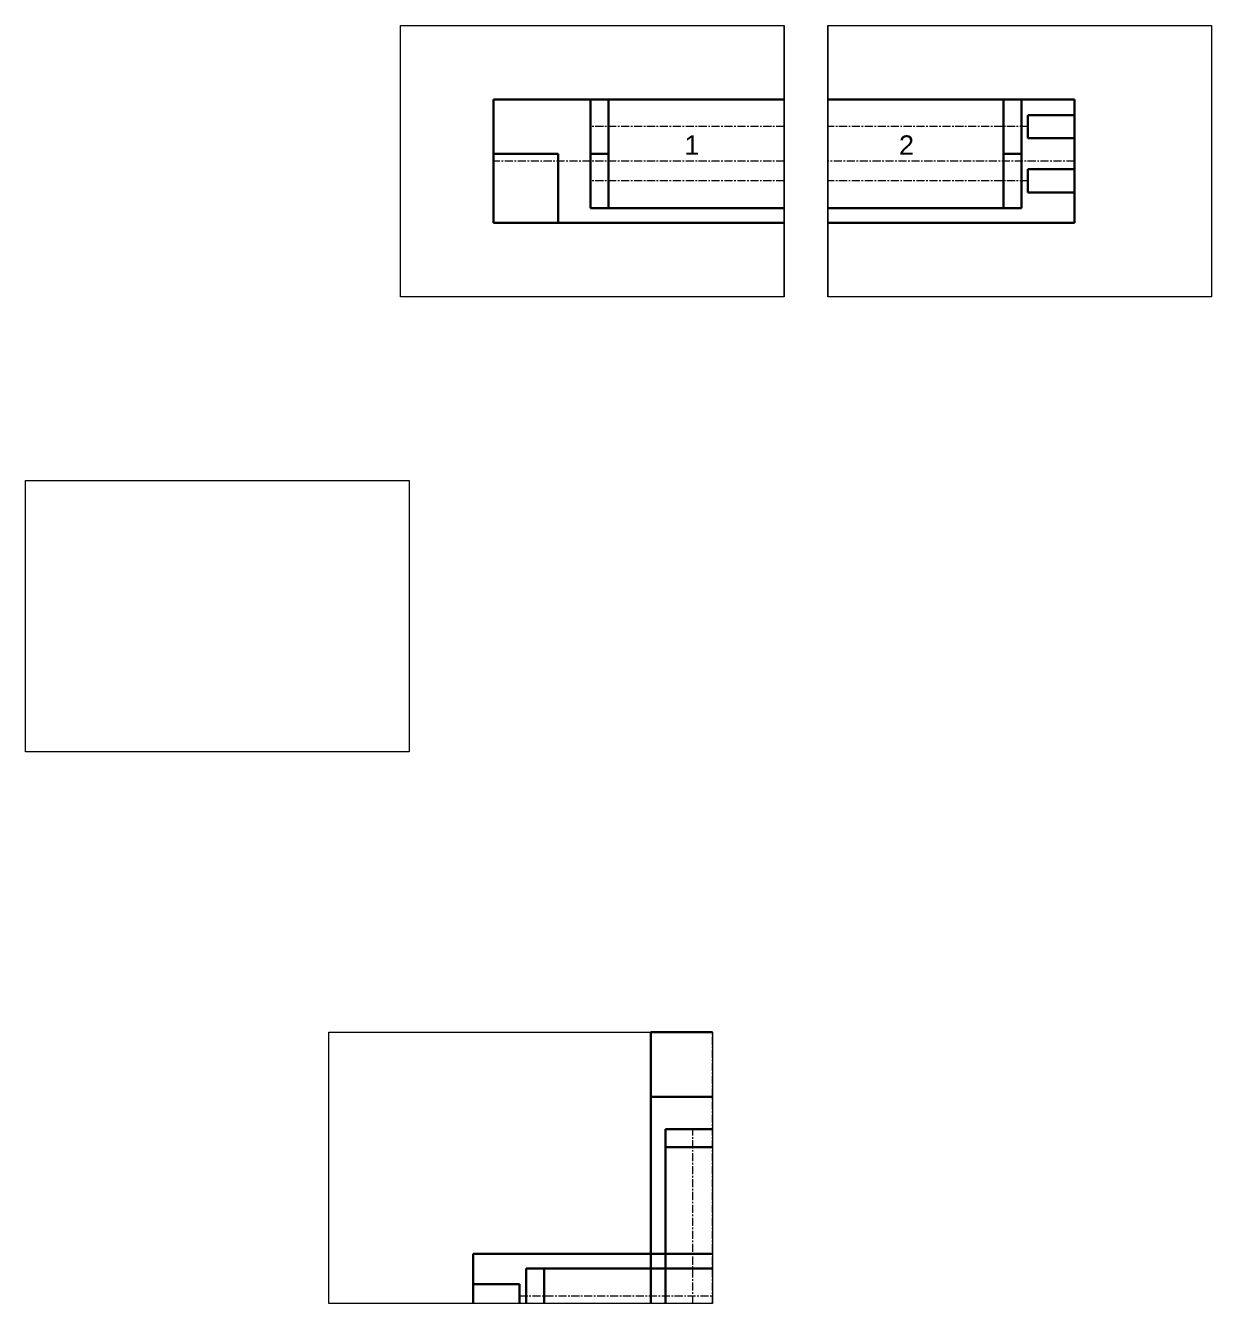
# Model space of a CAD drawing. Header units: inches. Extents: x -2202 to 2020, y -1586 to 1671.
# Drawn here: x -2202 to -1285, y -1186 to -197 of the extents above; entities that cross this region are included whole.
import ezdxf

# ---------------------------------------------------------------- set-up
doc = ezdxf.new("R2010")
doc.units = ezdxf.units.IN
doc.header["$LTSCALE"] = 5
doc.header["$MEASUREMENT"] = 0
doc.linetypes.add('CENTER', pattern=[2, 1.25, -0.25, 0.25, -0.25])
doc.styles.get("Standard").update_dxf_attribs({"font": 'arial.ttf'})

msp = doc.modelspace()

# ---------------------------------------------------------------- linework, layer by layer
at = {"color": 240, "linetype": 'Continuous', "lineweight": 0, "true_color": 0xed1f24}
for p, q in [((-1912.192, -197.491), (-1615.192, -197.491)), ((-1912.192, -407.491), (-1912.192, -197.491)), ((-1615.192, -197.491), (-1615.192, -407.491)), ((-1615.192, -407.491), (-1615.192, -197.491)), ((-1581.576, -197.491), (-1581.576, -407.491)), ((-1581.576, -197.491), (-1284.576, -197.491)), ((-1581.576, -407.491), (-1581.576, -197.491)), ((-1284.576, -197.491), (-1284.576, -407.491)), ((-1615.192, -407.491), (-1912.192, -407.491)), ((-1284.576, -407.491), (-1581.576, -407.491)), ((-2202.384, -549.494), (-1905.384, -549.494)), ((-2202.384, -759.494), (-2202.384, -549.494)), ((-1905.384, -549.494), (-1905.384, -759.494)), ((-1905.384, -759.494), (-2202.384, -759.494)), ((-1967.767, -976.488), (-1670.767, -976.488)), ((-1967.767, -1186.488), (-1967.767, -976.488)), ((-1670.767, -976.488), (-1670.767, -1186.488)), ((-1670.767, -1186.488), (-1967.767, -1186.488))]:
    msp.add_line(p, q, dxfattribs=at)
at = {"color": 18, "linetype": 'ByBlock', "lineweight": 30, "true_color": 0x000000}
for p, q in [((-1840.192, -296.741), (-1840.192, -254.741)), ((-1765.192, -254.741), (-1840.192, -254.741)), ((-1765.192, -254.741), (-1765.192, -338.741)), ((-1765.192, -254.741), (-1615.192, -254.741)), ((-1751.192, -254.741), (-1751.192, -338.741)), ((-1581.576, -254.741), (-1431.576, -254.741)), ((-1445.576, -254.741), (-1445.576, -338.741)), ((-1431.576, -254.741), (-1431.576, -338.741)), ((-1431.576, -254.741), (-1390.576, -254.741)), ((-1390.576, -350.241), (-1390.576, -254.741)), ((-1426.576, -284.741), (-1426.576, -266.741)), ((-1426.576, -266.741), (-1390.576, -266.741)), ((-1390.576, -284.741), (-1390.576, -266.741)), ((-1426.576, -284.741), (-1390.576, -284.741)), ((-1790.192, -296.741), (-1840.192, -296.741)), ((-1840.192, -296.741), (-1840.192, -350.241)), ((-1790.192, -296.741), (-1790.192, -350.241)), ((-1426.576, -326.741), (-1426.576, -308.741)), ((-1426.576, -308.741), (-1390.576, -308.741)), ((-1390.576, -326.741), (-1390.576, -308.741)), ((-1426.576, -326.741), (-1390.576, -326.741)), ((-1765.192, -338.741), (-1615.192, -338.741)), ((-1581.576, -338.741), (-1431.576, -338.741)), ((-1790.192, -350.241), (-1840.192, -350.241)), ((-1790.192, -350.241), (-1615.192, -350.241)), ((-1581.576, -350.241), (-1390.576, -350.241)), ((-1718.517, -1026.488), (-1718.517, -976.488)), ((-1670.767, -976.488), (-1718.517, -976.488)), ((-1670.767, -1026.488), (-1718.517, -1026.488)), ((-1718.517, -1026.488), (-1718.517, -1186.488)), ((-1707.017, -1051.488), (-1707.017, -1186.488)), ((-1670.767, -1051.488), (-1707.017, -1051.488)), ((-1670.767, -1065.488), (-1707.017, -1065.488)), ((-1856.017, -1147.988), (-1856.017, -1186.488)), ((-1670.767, -1147.988), (-1856.017, -1147.988)), ((-1815.017, -1186.488), (-1815.017, -1159.488)), ((-1670.767, -1159.488), (-1815.017, -1159.488)), ((-1801.017, -1186.488), (-1801.017, -1159.488)), ((-1856.017, -1171.488), (-1856.017, -1186.488)), ((-1820.017, -1171.488), (-1856.017, -1171.488)), ((-1820.017, -1171.488), (-1820.017, -1186.488))]:
    msp.add_line(p, q, dxfattribs=at)
at = {"color": 85, "linetype": 'CENTER', "lineweight": 0, "true_color": 0x58ba48}
for p, q in [((-1615.192, -254.741), (-1615.192, -350.241)), ((-1581.576, -254.741), (-1581.576, -350.241)), ((-1615.192, -302.491), (-1840.192, -302.491)), ((-1390.576, -302.491), (-1581.576, -302.491)), ((-1670.767, -1186.488), (-1670.767, -976.488))]:
    msp.add_line(p, q, dxfattribs=at)
at = {"color": 18, "linetype": 'CENTER', "lineweight": 20, "true_color": 0x000000}
for p, q in [((-1615.192, -275.741), (-1765.192, -275.741)), ((-1426.576, -275.741), (-1581.576, -275.741)), ((-1615.192, -317.741), (-1765.192, -317.741)), ((-1426.576, -317.741), (-1581.576, -317.741)), ((-1686.017, -1186.488), (-1686.017, -1051.488)), ((-1820.017, -1180.488), (-1670.767, -1180.488))]:
    msp.add_line(p, q, dxfattribs=at)
at = {"color": 18, "linetype": 'Continuous', "lineweight": 30, "true_color": 0x000000}
for p, q in [((-1765.192, -296.741), (-1751.192, -296.741)), ((-1445.576, -296.741), (-1431.576, -296.741))]:
    msp.add_line(p, q, dxfattribs=at)

# ---------------------------------------------------------------- texts
at = {"linetype": 'ByBlock', "lineweight": 0, "char_height": 15, "attachment_point": 1}
for s, insert in [('1', (-1692.5, -282.494)), ('2', (-1526.384, -282.494))]:
    msp.add_mtext_dynamic_manual_height_columns(s, width=76.57058, gutter_width=1, heights=[0], dxfattribs=dict(at, insert=insert))

doc.saveas('drawing.dxf')
